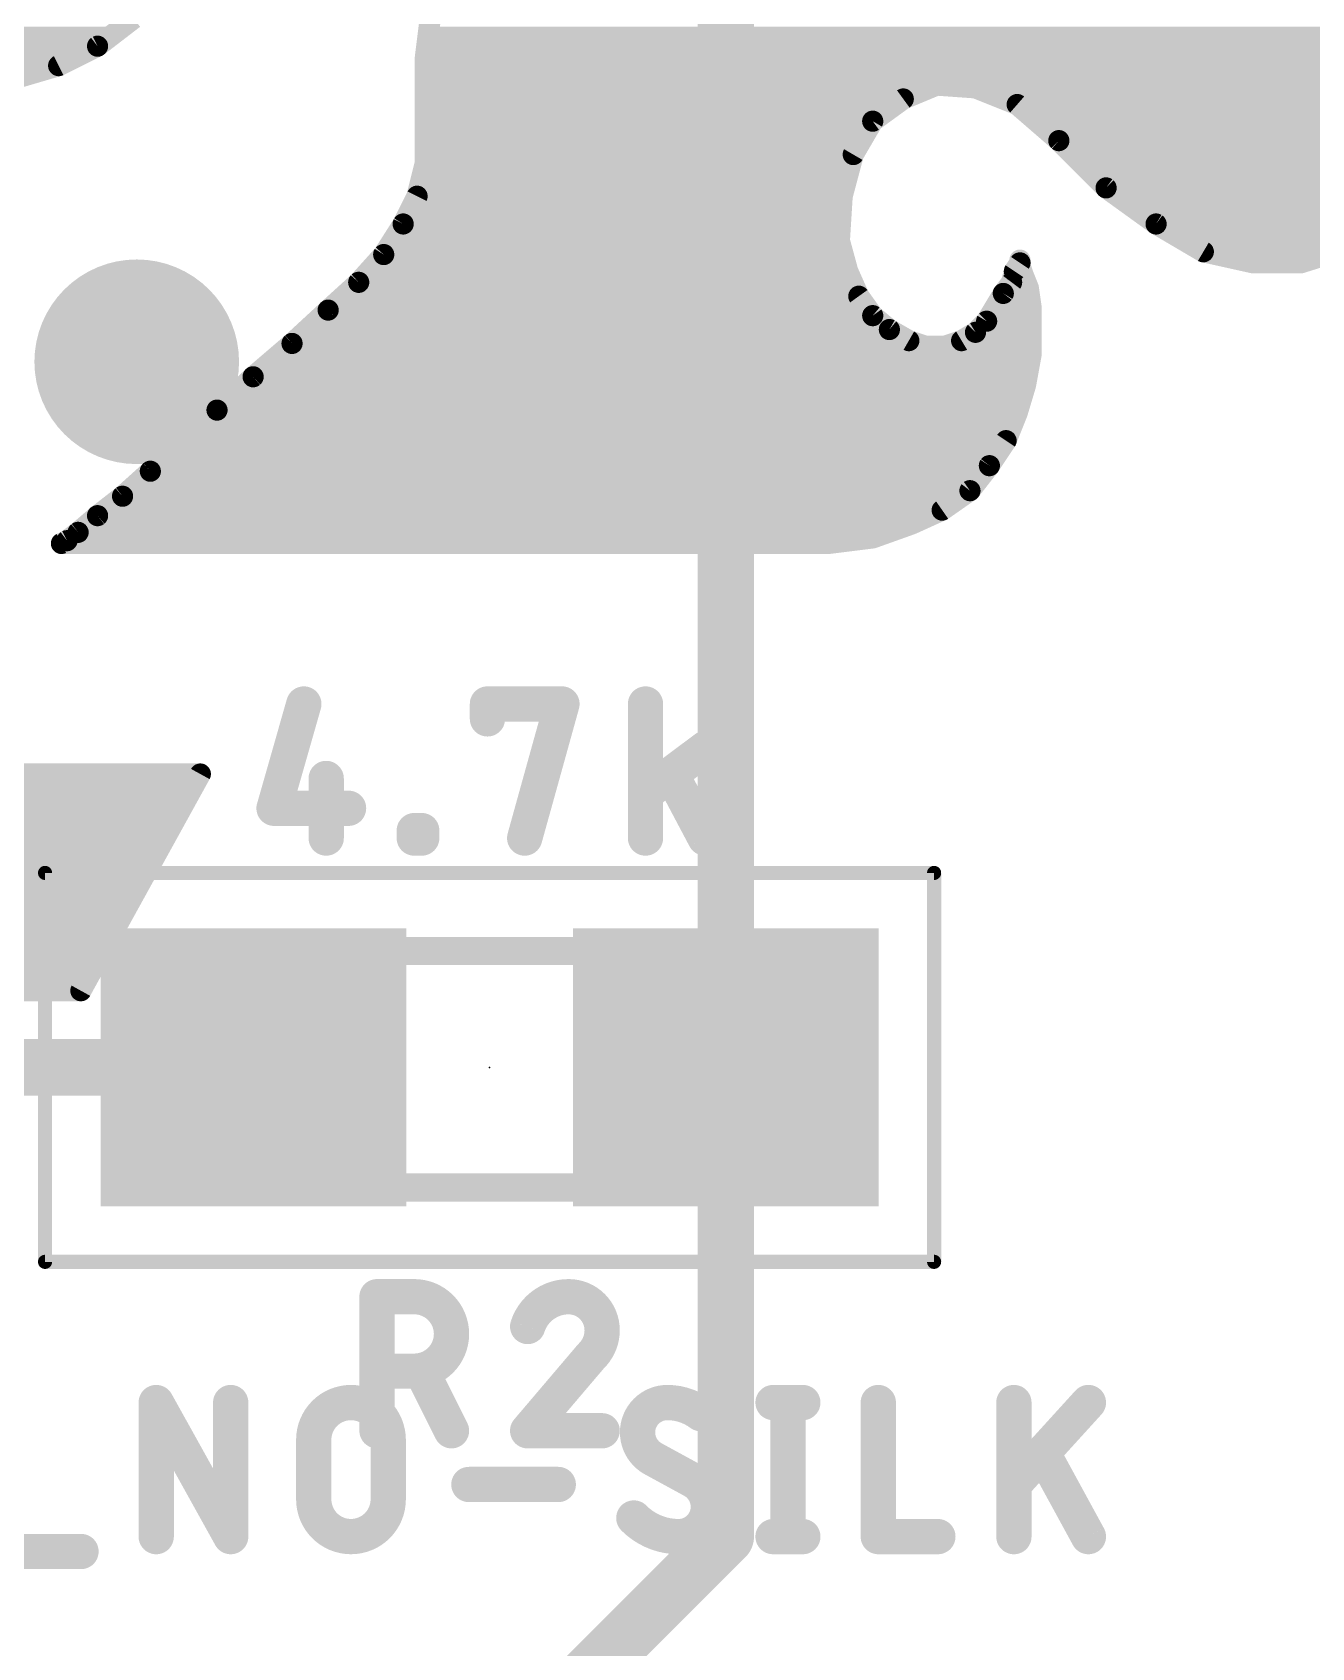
# Model space of a CAD drawing. Extents: x -33 to 53.6, y -13.2 to 65.9.
# Drawn here: x 13.59 to 18.2, y 23.31 to 29.13 of the extents above; entities that cross this region are included whole.
import ezdxf

# ---------------------------------------------------------------- set-up
doc = ezdxf.new("R2010")
doc.units = 0
for name, color, linetype in [('1', 12, 'CONTINUOUS'), ('18', 110, 'CONTINUOUS'), ('22', 253, 'CONTINUOUS'), ('23', 53, 'CONTINUOUS'), ('25', 253, 'CONTINUOUS'), ('27', 253, 'CONTINUOUS'), ('39', 12, 'CONTINUOUS'), ('51', 253, 'CONTINUOUS')]:
    doc.layers.add(name, color=color, linetype=linetype)

# ---------------------------------------------------------------- blocks, each defined once
blk = doc.blocks.new('RECT')
blk.add_solid([(-0.5, -0.5), (0.5, -0.5), (-0.5, 0.5), (0.5, 0.5)])
blk = doc.blocks.new('ROUNDV')
at = {"const_width": 0.5}
blk.add_lwpolyline([(0, -0.25, 1), (0, 0.25, 1), (0, -0.25)], format="xyb", dxfattribs=at)

msp = doc.modelspace()

# ---------------------------------------------------------------- linework, layer by layer
at = {"layer": '1', "const_width": 0.2032}
for points in [[(16.09, 29.63), (16.09, 25.4)], [(12.2428, 25.4), (14.39, 25.4)], [(16.09, 25.4), (16.09, 23.71)], [(16.09, 23.71), (11.952, 19.572)]]:
    msp.add_lwpolyline(points, dxfattribs=at)
at = {"layer": '1', "const_width": 0.1016}
for points in [[(14.39, 25.3492, 1), (14.39, 25.4508)], [(16.1408, 25.4, 1), (16.0392, 25.4)], [(16.0392, 25.4, 1), (16.1408, 25.4)], [(16.1259, 23.6741, 1), (16.0541, 23.7459)], [(16.0392, 23.71, 1), (16.1408, 23.71)]]:
    msp.add_lwpolyline(points, format="xyb", dxfattribs=at)
at = {"layer": '22', "const_width": 0.0762}
for points in [[(15.009, 29.036), (15.039, 29.276)], [(13.829, 29.076), (13.959, 29.176)], [(10.299, 29.1084), (13.8711, 29.1084)], [(15.0181, 29.1084), (18.7874, 29.1084)], [(13.689, 29.006), (13.829, 29.076)], [(10.299, 29.0322), (13.7414, 29.0322)], [(13.519, 28.956), (13.689, 29.006)], [(15.009, 28.656), (15.009, 29.036)], [(15.009, 29.0322), (18.779, 29.0322)], [(15.009, 28.956), (18.7617, 28.956)], [(16.849, 28.936), (16.729, 28.886)], [(16.989, 28.926), (16.849, 28.936)], [(17.139, 28.866), (16.989, 28.926)], [(15.009, 28.8798), (16.7205, 28.8798)], [(16.729, 28.886), (16.619, 28.806)], [(17.1045, 28.8798), (18.7444, 28.8798)], [(17.289, 28.736), (17.139, 28.866)], [(16.619, 28.806), (16.549, 28.686)], [(15.009, 28.8036), (16.6176, 28.8036)], [(17.211, 28.8036), (18.7139, 28.8036)], [(15.009, 28.7274), (16.5732, 28.7274)], [(17.459, 28.566), (17.289, 28.736)], [(17.2976, 28.7274), (18.6775, 28.7274)], [(14.979, 28.536), (15.009, 28.656)], [(15.0078, 28.6512), (16.5397, 28.6512)], [(16.549, 28.686), (16.509, 28.536)], [(17.3738, 28.6512), (18.6411, 28.6512)], [(14.9888, 28.575), (16.5194, 28.575)], [(17.45, 28.575), (18.584, 28.575)], [(14.929, 28.436), (14.979, 28.536)], [(16.509, 28.536), (16.499, 28.376)], [(17.639, 28.436), (17.459, 28.566)], [(14.9604, 28.4988), (16.5067, 28.4988)], [(17.552, 28.4988), (18.5168, 28.4988)], [(14.859, 28.326), (14.929, 28.436)], [(14.9205, 28.4226), (16.5019, 28.4226)], [(17.809, 28.336), (17.639, 28.436)], [(17.6618, 28.4226), (18.4304, 28.4226)], [(14.872, 28.3464), (16.5071, 28.3464)], [(16.499, 28.376), (16.529, 28.266)], [(17.7913, 28.3464), (18.3196, 28.3464)], [(18.319, 28.346), (18.159, 28.296)], [(14.769, 28.226), (14.859, 28.326)], [(17.129, 28.266), (17.149, 28.296)], [(17.149, 28.296), (17.149, 28.306)], [(17.149, 28.306), (17.149, 28.286)], [(17.149, 28.286), (17.159, 28.256)], [(17.989, 28.296), (17.809, 28.336)], [(18.159, 28.296), (17.989, 28.296)], [(14.659, 28.126), (14.769, 28.226)], [(14.8088, 28.2702), (16.5279, 28.2702)], [(16.529, 28.266), (16.569, 28.176)], [(17.089, 28.186), (17.119, 28.226)], [(17.119, 28.226), (17.129, 28.266)], [(17.1318, 28.2702), (17.1543, 28.2702)], [(17.159, 28.256), (17.179, 28.206)], [(14.7338, 28.194), (16.561, 28.194)], [(16.569, 28.176), (16.619, 28.106)], [(17.029, 28.086), (17.089, 28.186)], [(17.095, 28.194), (17.1807, 28.194)], [(17.179, 28.206), (17.189, 28.136)], [(14.529, 28.006), (14.659, 28.126)], [(14.6501, 28.1178), (16.6106, 28.1178)], [(17.0481, 28.1178), (17.189, 28.1178)], [(17.189, 28.136), (17.189, 27.966)], [(16.619, 28.106), (16.679, 28.056)], [(16.679, 28.056), (16.749, 28.016)], [(16.989, 28.046), (17.029, 28.086)], [(14.389, 27.886), (14.529, 28.006)], [(14.5676, 28.0416), (16.7042, 28.0416)], [(16.749, 28.016), (16.809, 27.996)], [(16.809, 27.996), (16.879, 27.996)], [(16.879, 27.996), (16.939, 28.016)], [(16.939, 28.016), (16.989, 28.046)], [(16.9817, 28.0416), (17.189, 28.0416)], [(14.4816, 27.9654), (17.1889, 27.9654)], [(17.189, 27.966), (17.169, 27.856)], [(14.259, 27.766), (14.389, 27.886)], [(14.3927, 27.8892), (17.175, 27.8892)], [(17.169, 27.856), (17.139, 27.756)], [(14.019, 27.546), (14.259, 27.766)], [(14.3099, 27.813), (17.1561, 27.813)], [(14.2271, 27.7368), (17.1313, 27.7368)], [(17.139, 27.756), (17.099, 27.656)], [(14.144, 27.6606), (17.1008, 27.6606)], [(17.099, 27.656), (17.039, 27.566)], [(14.0609, 27.5844), (17.0513, 27.5844)], [(13.919, 27.456), (14.019, 27.546)], [(17.039, 27.566), (16.969, 27.476)], [(13.977, 27.5082), (16.994, 27.5082)], [(16.969, 27.476), (16.869, 27.406)], [(13.829, 27.386), (13.919, 27.456)], [(13.8881, 27.432), (16.9061, 27.432)], [(13.759, 27.326), (13.829, 27.386)], [(13.7938, 27.3558), (16.7584, 27.3558)], [(16.759, 27.356), (16.619, 27.306)], [(16.869, 27.406), (16.759, 27.356)], [(13.699, 27.286), (13.719, 27.296)], [(13.719, 27.296), (13.759, 27.326)], [(16.619, 27.306), (16.459, 27.286)], [(16.459, 27.286), (13.699, 27.286)], [(10.299, 26.4414), (14.191, 26.4414)], [(14.199, 26.456), (12.109, 26.456)], [(13.769, 25.676), (14.199, 26.456)], [(10.299, 26.3652), (14.1489, 26.3652)], [(10.299, 26.289), (14.1069, 26.289)], [(10.299, 26.2128), (14.0649, 26.2128)], [(10.299, 26.1366), (14.0229, 26.1366)], [(10.299, 26.0604), (13.9809, 26.0604)], [(10.299, 25.9842), (13.9389, 25.9842)], [(10.299, 25.908), (13.8969, 25.908)], [(10.299, 25.8318), (13.8549, 25.8318)], [(10.299, 25.7556), (13.8129, 25.7556)], [(10.299, 25.6794), (13.7709, 25.6794)], [(10.299, 25.676), (13.769, 25.676)]]:
    msp.add_lwpolyline(points, dxfattribs=at)
at = {"layer": '22', "const_width": 0.0381}
for points in [[(13.8711, 29.0894, 1), (13.8711, 29.1275)], [(15.0181, 29.1275, 1), (15.0181, 29.0894)], [(13.8174, 29.0911, 1), (13.8406, 29.0609)], [(13.8375, 29.059, 1), (13.8205, 29.093)], [(13.6805, 29.023, 1), (13.6975, 28.989)], [(13.6944, 28.9877, 1), (13.6836, 29.0243)], [(13.7414, 29.0132, 1), (13.7414, 29.0513)], [(15.009, 29.0513, 1), (15.009, 29.0132)], [(14.9901, 29.0384, 1), (15.0279, 29.0336)], [(15.0281, 29.036, 1), (14.99, 29.036)], [(15.009, 28.9751, 1), (15.009, 28.937)], [(16.8504, 28.955, 1), (16.8476, 28.917)], [(16.8563, 28.9184, 1), (16.8417, 28.9536)], [(16.9961, 28.9437, 1), (16.9819, 28.9083)], [(16.9876, 28.907, 1), (16.9904, 28.945)], [(15.009, 28.8989, 1), (15.009, 28.8608)], [(16.7217, 28.9036, 1), (16.7363, 28.8684)], [(16.7402, 28.8706, 1), (16.7178, 28.9014)], [(16.7205, 28.8608, 1), (16.7205, 28.8989)], [(17.1045, 28.8989, 1), (17.1045, 28.8608)], [(17.1515, 28.8804, 1), (17.1265, 28.8516)], [(17.1319, 28.8483, 1), (17.1461, 28.8837)], [(16.6355, 28.7964, 1), (16.6025, 28.8156)], [(15.009, 28.8227, 1), (15.009, 28.7846)], [(16.6078, 28.8214, 1), (16.6302, 28.7906)], [(16.6176, 28.7846, 1), (16.6176, 28.8227)], [(17.211, 28.8227, 1), (17.211, 28.7846)], [(15.009, 28.7465, 1), (15.009, 28.7084)], [(16.5732, 28.7084, 1), (16.5732, 28.7465)], [(17.3025, 28.7495, 1), (17.2755, 28.7225)], [(17.2765, 28.7216, 1), (17.3015, 28.7504)], [(17.2976, 28.7465, 1), (17.2976, 28.7084)], [(15.0078, 28.6703, 1), (15.0078, 28.6322)], [(14.99, 28.656, 1), (15.0281, 28.656)], [(15.0275, 28.6514, 1), (14.9905, 28.6606)], [(16.5325, 28.6956, 1), (16.5655, 28.6764)], [(16.5674, 28.6811, 1), (16.5306, 28.6909)], [(16.5397, 28.6322, 1), (16.5397, 28.6703)], [(17.3738, 28.6703, 1), (17.3738, 28.6322)], [(14.9888, 28.5941, 1), (14.9888, 28.556)], [(16.5194, 28.556, 1), (16.5194, 28.5941)], [(17.45, 28.5941, 1), (17.45, 28.556)], [(14.9605, 28.5406, 1), (14.9975, 28.5314)], [(14.996, 28.5275, 1), (14.962, 28.5445)], [(16.528, 28.5348, 1), (16.49, 28.5372)], [(16.4906, 28.5409, 1), (16.5274, 28.5311)], [(17.4702, 28.5814, 1), (17.4478, 28.5506)], [(17.4455, 28.5525, 1), (17.4725, 28.5795)], [(14.9604, 28.5179, 1), (14.9604, 28.4798)], [(16.5067, 28.4798, 1), (16.5067, 28.5179)], [(17.552, 28.5179, 1), (17.552, 28.4798)], [(14.9205, 28.4417, 1), (14.9205, 28.4036)], [(14.912, 28.4445, 1), (14.946, 28.4275)], [(14.9451, 28.4258, 1), (14.9129, 28.4462)], [(16.5019, 28.4036, 1), (16.5019, 28.4417)], [(17.6487, 28.4524, 1), (17.6293, 28.4196)], [(17.6278, 28.4206, 1), (17.6502, 28.4514)], [(17.6618, 28.4417, 1), (17.6618, 28.4036)], [(14.872, 28.3655, 1), (14.872, 28.3274)], [(16.5174, 28.381, 1), (16.4806, 28.371)], [(16.48, 28.3772, 1), (16.518, 28.3748)], [(16.5071, 28.3274, 1), (16.5071, 28.3655)], [(17.7913, 28.3655, 1), (17.7913, 28.3274)], [(14.8429, 28.3362, 1), (14.8751, 28.3158)], [(14.8732, 28.3133, 1), (14.8448, 28.3387)], [(17.1681, 28.306, 1), (17.13, 28.306)], [(17.1681, 28.306, 1), (17.13, 28.306)], [(17.1671, 28.292, 1), (17.1309, 28.28)], [(17.1649, 28.2854, 1), (17.1331, 28.3066)], [(17.8131, 28.3546, 1), (17.8049, 28.3174)], [(17.7993, 28.3196, 1), (17.8187, 28.3524)], [(17.989, 28.3151, 1), (17.989, 28.277)], [(17.9849, 28.2774, 1), (17.9931, 28.3146)], [(18.1533, 28.3142, 1), (18.1647, 28.2778)], [(18.159, 28.277, 1), (18.159, 28.3151)], [(14.7818, 28.2119, 1), (14.7562, 28.2401)], [(14.8088, 28.2893, 1), (14.8088, 28.2512)], [(16.5464, 28.2737, 1), (16.5116, 28.2583)], [(16.5106, 28.261, 1), (16.5474, 28.271)], [(16.5279, 28.2512, 1), (16.5279, 28.2893)], [(17.1342, 28.2146, 1), (17.1038, 28.2374)], [(17.1131, 28.2766, 1), (17.1449, 28.2554)], [(17.1475, 28.2614, 1), (17.1105, 28.2706)], [(17.1318, 28.2893, 1), (17.1318, 28.2512)], [(17.13, 28.296, 1), (17.1681, 28.296)], [(17.13, 28.286, 1), (17.1681, 28.286)], [(17.1767, 28.2631, 1), (17.1413, 28.2489)], [(17.1409, 28.25, 1), (17.1771, 28.262)], [(17.1543, 28.2512, 1), (17.1543, 28.2893)], [(14.7338, 28.2131, 1), (14.7338, 28.175)], [(14.7548, 28.2387, 1), (14.7832, 28.2133)], [(16.5845, 28.1871, 1), (16.5535, 28.1649)], [(16.5516, 28.1683, 1), (16.5864, 28.1837)], [(16.561, 28.175, 1), (16.561, 28.2131)], [(17.0738, 28.1974, 1), (17.1042, 28.1746)], [(17.1053, 28.1762, 1), (17.0727, 28.1958)], [(17.095, 28.2131, 1), (17.095, 28.175)], [(17.1005, 28.2306, 1), (17.1375, 28.2214)], [(17.1979, 28.2087, 1), (17.1601, 28.2033)], [(17.1613, 28.1989, 1), (17.1967, 28.2131)], [(17.1807, 28.175, 1), (17.1807, 28.2131)], [(14.6501, 28.1369, 1), (14.6501, 28.0988)], [(14.6462, 28.1401, 1), (14.6718, 28.1119)], [(14.6719, 28.112, 1), (14.6461, 28.14)], [(16.6106, 28.0988, 1), (16.6106, 28.1369)], [(17.0481, 28.1369, 1), (17.0481, 28.0988)], [(17.2081, 28.136, 1), (17.17, 28.136)], [(17.1701, 28.1333, 1), (17.2079, 28.1387)], [(17.189, 28.0988, 1), (17.189, 28.1369)], [(16.6312, 28.1206, 1), (16.6068, 28.0914)], [(16.6035, 28.0949, 1), (16.6345, 28.1171)], [(16.6885, 28.0725, 1), (16.6695, 28.0395)], [(16.6668, 28.0414, 1), (16.6912, 28.0706)], [(17.0127, 28.0958, 1), (17.0453, 28.0762)], [(17.0425, 28.0725, 1), (17.0155, 28.0995)], [(14.5161, 28.02, 1), (14.5419, 27.992)], [(14.5414, 27.9915, 1), (14.5166, 28.0205)], [(14.5676, 28.0607, 1), (14.5676, 28.0226)], [(16.7042, 28.0226, 1), (16.7042, 28.0607)], [(16.755, 28.0341, 1), (16.743, 27.9979)], [(16.7395, 27.9995, 1), (16.7585, 28.0325)], [(16.809, 28.0151, 1), (16.809, 27.977)], [(16.803, 27.9779, 1), (16.815, 28.0141)], [(16.873, 28.0141, 1), (16.885, 27.9779)], [(16.879, 27.977, 1), (16.879, 28.0151)], [(16.9292, 28.0323, 1), (16.9488, 27.9997)], [(16.945, 27.9979, 1), (16.933, 28.0341)], [(16.9817, 28.0607, 1), (16.9817, 28.0226)], [(16.9755, 28.0595, 1), (17.0025, 28.0325)], [(16.9988, 28.0297, 1), (16.9792, 28.0623)], [(17.189, 28.0226, 1), (17.189, 28.0607)], [(14.4816, 27.9845, 1), (14.4816, 27.9464)], [(17.17, 27.966, 1), (17.2081, 27.966)], [(17.2077, 27.9626, 1), (17.1703, 27.9694)], [(17.1889, 27.9464, 1), (17.1889, 27.9845)], [(14.3766, 27.9005, 1), (14.4014, 27.8715)], [(14.3927, 27.9083, 1), (14.3927, 27.8702)], [(14.4019, 27.872, 1), (14.3761, 27.9)], [(17.175, 27.8702, 1), (17.175, 27.9083)], [(17.1503, 27.8594, 1), (17.1877, 27.8526)], [(17.1872, 27.8505, 1), (17.1508, 27.8615)], [(14.2461, 27.78, 1), (14.2719, 27.752)], [(14.2719, 27.752, 1), (14.2461, 27.78)], [(14.3099, 27.8321, 1), (14.3099, 27.794)], [(17.1561, 27.794, 1), (17.1561, 27.8321)], [(14.2271, 27.7559, 1), (14.2271, 27.7178)], [(17.1208, 27.7615, 1), (17.1572, 27.7505)], [(17.1567, 27.7489, 1), (17.1213, 27.7631)], [(17.1313, 27.7178, 1), (17.1313, 27.7559)], [(14.144, 27.6797, 1), (14.144, 27.6416)], [(17.0813, 27.6631, 1), (17.1167, 27.6489)], [(17.1149, 27.6454, 1), (17.0831, 27.6666)], [(17.1008, 27.6416, 1), (17.1008, 27.6797)], [(14.0609, 27.6035, 1), (14.0609, 27.5654)], [(17.0513, 27.5654, 1), (17.0513, 27.6035)], [(14.0061, 27.56, 1), (14.0319, 27.532)], [(14.0317, 27.5318, 1), (14.0063, 27.5602)], [(17.0231, 27.5766, 1), (17.0549, 27.5554)], [(17.054, 27.5543, 1), (17.024, 27.5777)], [(13.977, 27.5273, 1), (13.977, 27.4892)], [(16.954, 27.4877, 1), (16.984, 27.4643)], [(16.9799, 27.4604, 1), (16.9581, 27.4916)], [(16.994, 27.4892, 1), (16.994, 27.5273)], [(13.8881, 27.4511, 1), (13.8881, 27.413)], [(13.9063, 27.4702, 1), (13.9317, 27.4418)], [(13.9307, 27.441, 1), (13.9073, 27.471)], [(16.9061, 27.413, 1), (16.9061, 27.4511)], [(13.7938, 27.3749, 1), (13.7938, 27.3368)], [(13.8173, 27.401, 1), (13.8407, 27.371)], [(13.8414, 27.3715, 1), (13.8166, 27.4005)], [(16.7511, 27.3733, 1), (16.7669, 27.3387)], [(16.7654, 27.3381, 1), (16.7526, 27.3739)], [(16.7584, 27.3368, 1), (16.7584, 27.3749)], [(16.8581, 27.4216, 1), (16.8799, 27.3904)], [(16.8769, 27.3887, 1), (16.8611, 27.4233)], [(13.7076, 27.3112, 1), (13.7304, 27.2808)], [(13.7275, 27.279, 1), (13.7105, 27.313)], [(13.7466, 27.3405, 1), (13.7714, 27.3115)], [(13.7704, 27.3108, 1), (13.7476, 27.3412)], [(16.6126, 27.3239, 1), (16.6254, 27.2881)], [(16.6214, 27.2871, 1), (16.6166, 27.3249)], [(13.699, 27.3051, 1), (13.699, 27.267)], [(13.6905, 27.303, 1), (13.7075, 27.269)], [(16.4566, 27.3049, 1), (16.4614, 27.2671)], [(16.459, 27.267, 1), (16.459, 27.3051)], [(14.2157, 26.4468, 1), (14.1823, 26.4652)], [(14.191, 26.4224, 1), (14.191, 26.4605)], [(14.199, 26.4369, 1), (14.199, 26.475)], [(14.1489, 26.3462, 1), (14.1489, 26.3843)], [(14.1069, 26.27, 1), (14.1069, 26.3081)], [(14.0649, 26.1938, 1), (14.0649, 26.2319)], [(14.0229, 26.1176, 1), (14.0229, 26.1557)], [(13.9809, 26.0414, 1), (13.9809, 26.0795)], [(13.9389, 25.9652, 1), (13.9389, 26.0033)], [(13.8969, 25.889, 1), (13.8969, 25.9271)], [(13.8549, 25.8128, 1), (13.8549, 25.8509)], [(13.8129, 25.7366, 1), (13.8129, 25.7747)], [(13.7523, 25.6852, 1), (13.7857, 25.6668)], [(13.769, 25.657, 1), (13.769, 25.6951)], [(13.7709, 25.6604, 1), (13.7709, 25.6985)]]:
    msp.add_lwpolyline(points, format="xyb", dxfattribs=at)
at = {"layer": '23'}
msp.add_point((15.24, 25.4), dxfattribs=at)
at = {"layer": '25', "const_width": 0.127}
for points in [[(14.8348, 24.0919), (14.8348, 24.5745)], [(14.8348, 24.5745), (14.9689, 24.5745)], [(15.605, 24.36), (15.3771, 24.0919)], [(14.9689, 24.3064), (14.8348, 24.3064)], [(15.1029, 24.0919), (14.9957, 24.3064)], [(15.3771, 24.0919), (15.6452, 24.0919)]]:
    msp.add_lwpolyline(points, dxfattribs=at)
at = {"layer": '25'}
for points, const_width in [([(14.8666, 24.5745, 1), (14.8031, 24.5745)], 0.0635), ([(14.8348, 24.6062, 1), (14.8348, 24.5428)], 0.0635), ([(14.9689, 24.3064, 1), (14.9689, 24.5745)], 0.127), ([(14.9689, 24.6062, 1), (14.9689, 24.5428)], 0.0635), ([(14.9689, 24.5428, 1), (14.9689, 24.6062)], 0.0635), ([(15.5245, 24.5745, 0.3252), (15.3771, 24.4673)], 0.127), ([(15.6452, 24.4538, 0.4142), (15.5245, 24.5745)], 0.127), ([(15.5245, 24.6062, 1), (15.5245, 24.5427)], 0.0635), ([(15.5245, 24.5428, 1), (15.5245, 24.6062)], 0.0635), ([(15.3469, 24.477, 1), (15.4073, 24.4575)], 0.0635), ([(15.605, 24.36, 0.2053), (15.6452, 24.4538)], 0.127), ([(15.6769, 24.4538, 1), (15.6134, 24.4538)], 0.0635), ([(15.6134, 24.4538, 1), (15.6769, 24.4538)], 0.0635), ([(15.6292, 24.3394, 1), (15.5808, 24.3806)], 0.0635), ([(14.8348, 24.3381, 1), (14.8348, 24.2746)], 0.0635), ([(14.9689, 24.3381, 1), (14.9689, 24.2746)], 0.0635), ([(15.0241, 24.3206, 1), (14.9673, 24.2922)], 0.0635), ([(14.9689, 24.2746, 1), (14.9689, 24.3381)], 0.0635), ([(15.5831, 24.383, 1), (15.6269, 24.337)], 0.0635), ([(15.0745, 24.0777, 1), (15.1313, 24.1061)], 0.0635), ([(15.3771, 24.1237, 1), (15.3771, 24.0602)], 0.0635), ([(15.3529, 24.1125, 1), (15.4013, 24.0713)], 0.0635), ([(15.6452, 24.0602, 1), (15.6452, 24.1237)], 0.0635), ([(14.8031, 24.0919, 1), (14.8666, 24.0919)], 0.0635)]:
    msp.add_lwpolyline(points, format="xyb", dxfattribs=dict(at, const_width=const_width))
at = {"layer": '27', "const_width": 0.127}
for points in [[(14.5715, 26.7081), (14.4643, 26.3327)], [(15.2324, 26.6545), (15.2324, 26.7081)], [(15.2324, 26.7081), (15.5005, 26.7081)], [(15.5005, 26.7081), (15.3664, 26.2255)], [(15.8012, 26.2255), (15.8012, 26.7081)], [(16.0157, 26.5472), (15.8012, 26.3864)], [(16.0157, 26.2255), (15.8951, 26.4534)], [(14.652, 26.44), (14.652, 26.2255)], [(14.4643, 26.3327), (14.7324, 26.3327)], [(14.969, 26.2255), (14.969, 26.2523)], [(14.969, 26.2523), (14.9958, 26.2523)], [(14.9958, 26.2255), (14.969, 26.2255)], [(14.9958, 26.2523), (14.9958, 26.2255)], [(14.0402, 23.7109), (14.0402, 24.1935)], [(14.0402, 24.1935), (14.3083, 23.7109)], [(14.3083, 23.7109), (14.3083, 24.1935)], [(16.2603, 24.1935), (16.3675, 24.1935)], [(16.3139, 24.1935), (16.3139, 23.7109)], [(16.639, 24.1935), (16.639, 23.7109)], [(17.1272, 23.7109), (17.1272, 24.1935)], [(17.3953, 24.1935), (17.1272, 23.8986)], [(14.6071, 23.845), (14.6071, 24.0594)], [(14.8752, 24.0594), (14.8752, 23.845)], [(15.9737, 23.912), (15.8263, 23.9924)], [(17.3953, 23.7109), (17.2344, 24.0058)], [(15.1655, 23.8986), (15.4872, 23.8986)], [(16.2603, 23.7109), (16.3675, 23.7109)], [(16.639, 23.7109), (16.8535, 23.7109)], [(13.5549, 23.6573), (13.7694, 23.6573)]]:
    msp.add_lwpolyline(points, dxfattribs=at)
at = {"layer": '27'}
for points, const_width in [([(14.602, 26.6994, 1), (14.541, 26.7168)], 0.0635), ([(15.2641, 26.7081, 1), (15.2006, 26.7081)], 0.0635), ([(15.2324, 26.7399, 1), (15.2324, 26.6764)], 0.0635), ([(15.5311, 26.6996, 1), (15.4699, 26.7166)], 0.0635), ([(15.5005, 26.6764, 1), (15.5005, 26.7399)], 0.0635), ([(15.833, 26.7081, 1), (15.7695, 26.7081)], 0.0635), ([(15.2006, 26.6545, 1), (15.2641, 26.6545)], 0.0635), ([(16.0348, 26.5218, 1), (15.9967, 26.5726)], 0.0635), ([(15.9231, 26.4682, 1), (15.867, 26.4385)], 0.0635), ([(14.6837, 26.44, 1), (14.6202, 26.44)], 0.0635), ([(15.7822, 26.4118, 1), (15.8203, 26.361)], 0.0635), ([(14.4337, 26.3415, 1), (14.4948, 26.324)], 0.0635), ([(14.4643, 26.3645, 1), (14.4643, 26.301)], 0.0635), ([(14.7324, 26.301, 1), (14.7324, 26.3645)], 0.0635), ([(15.0007, 26.2523, 1), (14.9372, 26.2523)], 0.0635), ([(14.969, 26.2841, 1), (14.969, 26.2206)], 0.0635), ([(14.969, 26.2572, 1), (14.969, 26.1938)], 0.0635), ([(15.0275, 26.2523, 1), (14.964, 26.2523)], 0.0635), ([(14.9958, 26.2206, 1), (14.9958, 26.2841)], 0.0635), ([(14.9958, 26.1938, 1), (14.9958, 26.2572)], 0.0635), ([(14.6202, 26.2255, 1), (14.6837, 26.2255)], 0.0635), ([(14.9372, 26.2255, 1), (15.0007, 26.2255)], 0.0635), ([(14.964, 26.2255, 1), (15.0275, 26.2255)], 0.0635), ([(15.3358, 26.234, 1), (15.397, 26.217)], 0.0635), ([(15.7695, 26.2255, 1), (15.833, 26.2255)], 0.0635), ([(15.9877, 26.2106, 1), (16.0438, 26.2404)], 0.0635), ([(14.0719, 24.1935, 1), (14.0084, 24.1935)], 0.0635), ([(14.0679, 24.2089, 1), (14.0124, 24.1781)], 0.0635), ([(14.34, 24.1935, 1), (14.2765, 24.1935)], 0.0635), ([(14.8752, 24.0594, 1), (14.6071, 24.0594)], 0.127), ([(15.8799, 24.1935, 0.4142), (15.7726, 24.0863)], 0.127), ([(16.0005, 24.1533, 0.1623), (15.8799, 24.1935)], 0.127), ([(15.8799, 24.2252, 1), (15.8799, 24.1618)], 0.0635), ([(15.8799, 24.1617, 1), (15.8799, 24.2252)], 0.0635), ([(16.2603, 24.2252, 1), (16.2603, 24.1618)], 0.0635), ([(16.3457, 24.1935, 1), (16.2822, 24.1935)], 0.0635), ([(16.3675, 24.1618, 1), (16.3675, 24.2252)], 0.0635), ([(16.6708, 24.1935, 1), (16.6073, 24.1935)], 0.0635), ([(17.1589, 24.1935, 1), (17.0954, 24.1935)], 0.0635), ([(17.4188, 24.1721, 1), (17.3718, 24.2149)], 0.0635), ([(15.9815, 24.1279, 1), (16.0196, 24.1787)], 0.0635), ([(15.7726, 24.0863, 0.2656), (15.8263, 23.9924)], 0.127), ([(15.8044, 24.0863, 1), (15.7409, 24.0863)], 0.0635), ([(14.6389, 24.0594, 1), (14.5754, 24.0594)], 0.0635), ([(14.5754, 24.0594, 1), (14.6389, 24.0594)], 0.0635), ([(14.907, 24.0594, 1), (14.8435, 24.0594)], 0.0635), ([(14.8435, 24.0594, 1), (14.907, 24.0594)], 0.0635), ([(15.7409, 24.0863, 1), (15.8044, 24.0863)], 0.0635), ([(15.8415, 24.0203, 1), (15.8111, 23.9645)], 0.0635), ([(15.8101, 23.9651, 1), (15.8424, 24.0198)], 0.0635), ([(17.2623, 24.021, 1), (17.2066, 23.9906)], 0.0635), ([(15.1655, 23.9303, 1), (15.1655, 23.8668)], 0.0635), ([(15.4872, 23.8668, 1), (15.4872, 23.9303)], 0.0635), ([(16.0274, 23.8181, 0.2656), (15.9737, 23.912)], 0.127), ([(15.9899, 23.9393, 1), (15.9576, 23.8846)], 0.0635), ([(15.9585, 23.8841, 1), (15.9889, 23.9399)], 0.0635), ([(14.6071, 23.845, 1), (14.8752, 23.845)], 0.127), ([(14.6389, 23.845, 1), (14.5754, 23.845)], 0.0635), ([(14.907, 23.845, 1), (14.8435, 23.845)], 0.0635), ([(17.1037, 23.9199, 1), (17.1507, 23.8772)], 0.0635), ([(14.5754, 23.845, 1), (14.6389, 23.845)], 0.0635), ([(14.8435, 23.845, 1), (14.907, 23.845)], 0.0635), ([(15.7592, 23.7779, 0.2), (15.9201, 23.7109)], 0.127), ([(15.7818, 23.8003, 1), (15.7367, 23.7556)], 0.0635), ([(15.9201, 23.7109, 0.4142), (16.0274, 23.8181)], 0.127), ([(16.0591, 23.8181, 1), (15.9956, 23.8181)], 0.0635), ([(15.9956, 23.8181, 1), (16.0591, 23.8181)], 0.0635), ([(14.0084, 23.7109, 1), (14.0719, 23.7109)], 0.0635), ([(14.2765, 23.7109, 1), (14.34, 23.7109)], 0.0635), ([(14.2805, 23.6955, 1), (14.336, 23.7263)], 0.0635), ([(15.9201, 23.7427, 1), (15.9201, 23.6792)], 0.0635), ([(15.9201, 23.6792, 1), (15.9201, 23.7426)], 0.0635), ([(16.2603, 23.7427, 1), (16.2603, 23.6792)], 0.0635), ([(16.2822, 23.7109, 1), (16.3457, 23.7109)], 0.0635), ([(16.3675, 23.6792, 1), (16.3675, 23.7427)], 0.0635), ([(16.639, 23.7427, 1), (16.639, 23.6792)], 0.0635), ([(16.6073, 23.7109, 1), (16.6708, 23.7109)], 0.0635), ([(16.8535, 23.6792, 1), (16.8535, 23.7427)], 0.0635), ([(17.0954, 23.7109, 1), (17.1589, 23.7109)], 0.0635), ([(17.3674, 23.6957, 1), (17.4232, 23.7261)], 0.0635), ([(13.7694, 23.6255, 1), (13.7694, 23.689)], 0.0635)]:
    msp.add_lwpolyline(points, format="xyb", dxfattribs=dict(at, const_width=const_width))
at = {"layer": '39', "const_width": 0.0508}
for points in [[(13.64, 24.7), (13.64, 26.1)], [(13.64, 26.1), (16.84, 26.1)], [(16.84, 26.1), (16.84, 24.7)], [(16.84, 24.7), (13.64, 24.7)]]:
    msp.add_lwpolyline(points, dxfattribs=at)
at = {"layer": '39', "const_width": 0.0254}
for points in [[(13.6527, 26.1, 1), (13.6273, 26.1)], [(13.64, 26.1127, 1), (13.64, 26.0873)], [(16.8527, 26.1, 1), (16.8273, 26.1)], [(16.84, 26.0873, 1), (16.84, 26.1127)], [(13.64, 24.7127, 1), (13.64, 24.6873)], [(16.84, 24.6873, 1), (16.84, 24.7127)], [(13.6273, 24.7, 1), (13.6527, 24.7)], [(16.8273, 24.7, 1), (16.8527, 24.7)]]:
    msp.add_lwpolyline(points, format="xyb", dxfattribs=at)
at = {"layer": '51', "const_width": 0.1016}
for points in [[(15.596, 25.819), (14.884, 25.819)], [(15.596, 24.968), (14.884, 24.968)]]:
    msp.add_lwpolyline(points, dxfattribs=at)
at = {"layer": '51', "const_width": 0.0508}
for points in [[(14.884, 25.8444, 1), (14.884, 25.7936)], [(15.596, 25.7936, 1), (15.596, 25.8444)], [(14.884, 24.9934, 1), (14.884, 24.9426)], [(15.596, 24.9426, 1), (15.596, 24.9934)]]:
    msp.add_lwpolyline(points, format="xyb", dxfattribs=at)

# ---------------------------------------------------------------- block references
at = {"layer": '1', "xscale": 1.1, "rotation": 180}
for p in [(14.39, 25.4), (16.09, 25.4)]:
    msp.add_blockref('RECT', p, dxfattribs=at)
at = {"layer": '18', "xscale": 0.7366, "yscale": 0.7366}
msp.add_blockref('ROUNDV', (13.97, 27.94), dxfattribs=at)
msp.add_blockref('ROUNDV', (13.97, 27.94), dxfattribs=at)
at = {"layer": '51', "xscale": 0.5001, "yscale": 0.95, "rotation": 180}
for p in [(14.6598, 25.3949), (15.8282, 25.3949)]:
    msp.add_blockref('RECT', p, dxfattribs=at)

doc.saveas('drawing.dxf')
